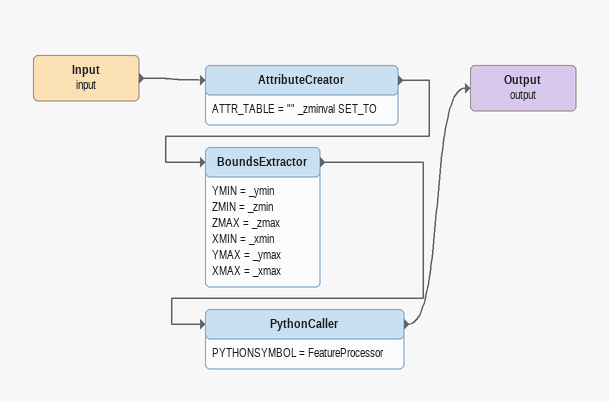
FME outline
Input (input)
    -> AttributeCreator
AttributeCreator
    ATTR_TABLE = "" _zminval SET_TO
    -> BoundsExtractor
BoundsExtractor
    YMIN = _ymin
    ZMIN = _zmin
    ZMAX = _zmax
    XMIN = _xmin
    YMAX = _ymax
    XMAX = _xmax
    -> PythonCaller
PythonCaller
    PYTHONSYMBOL = FeatureProcessor
    -> Output (output)
Output (output)
